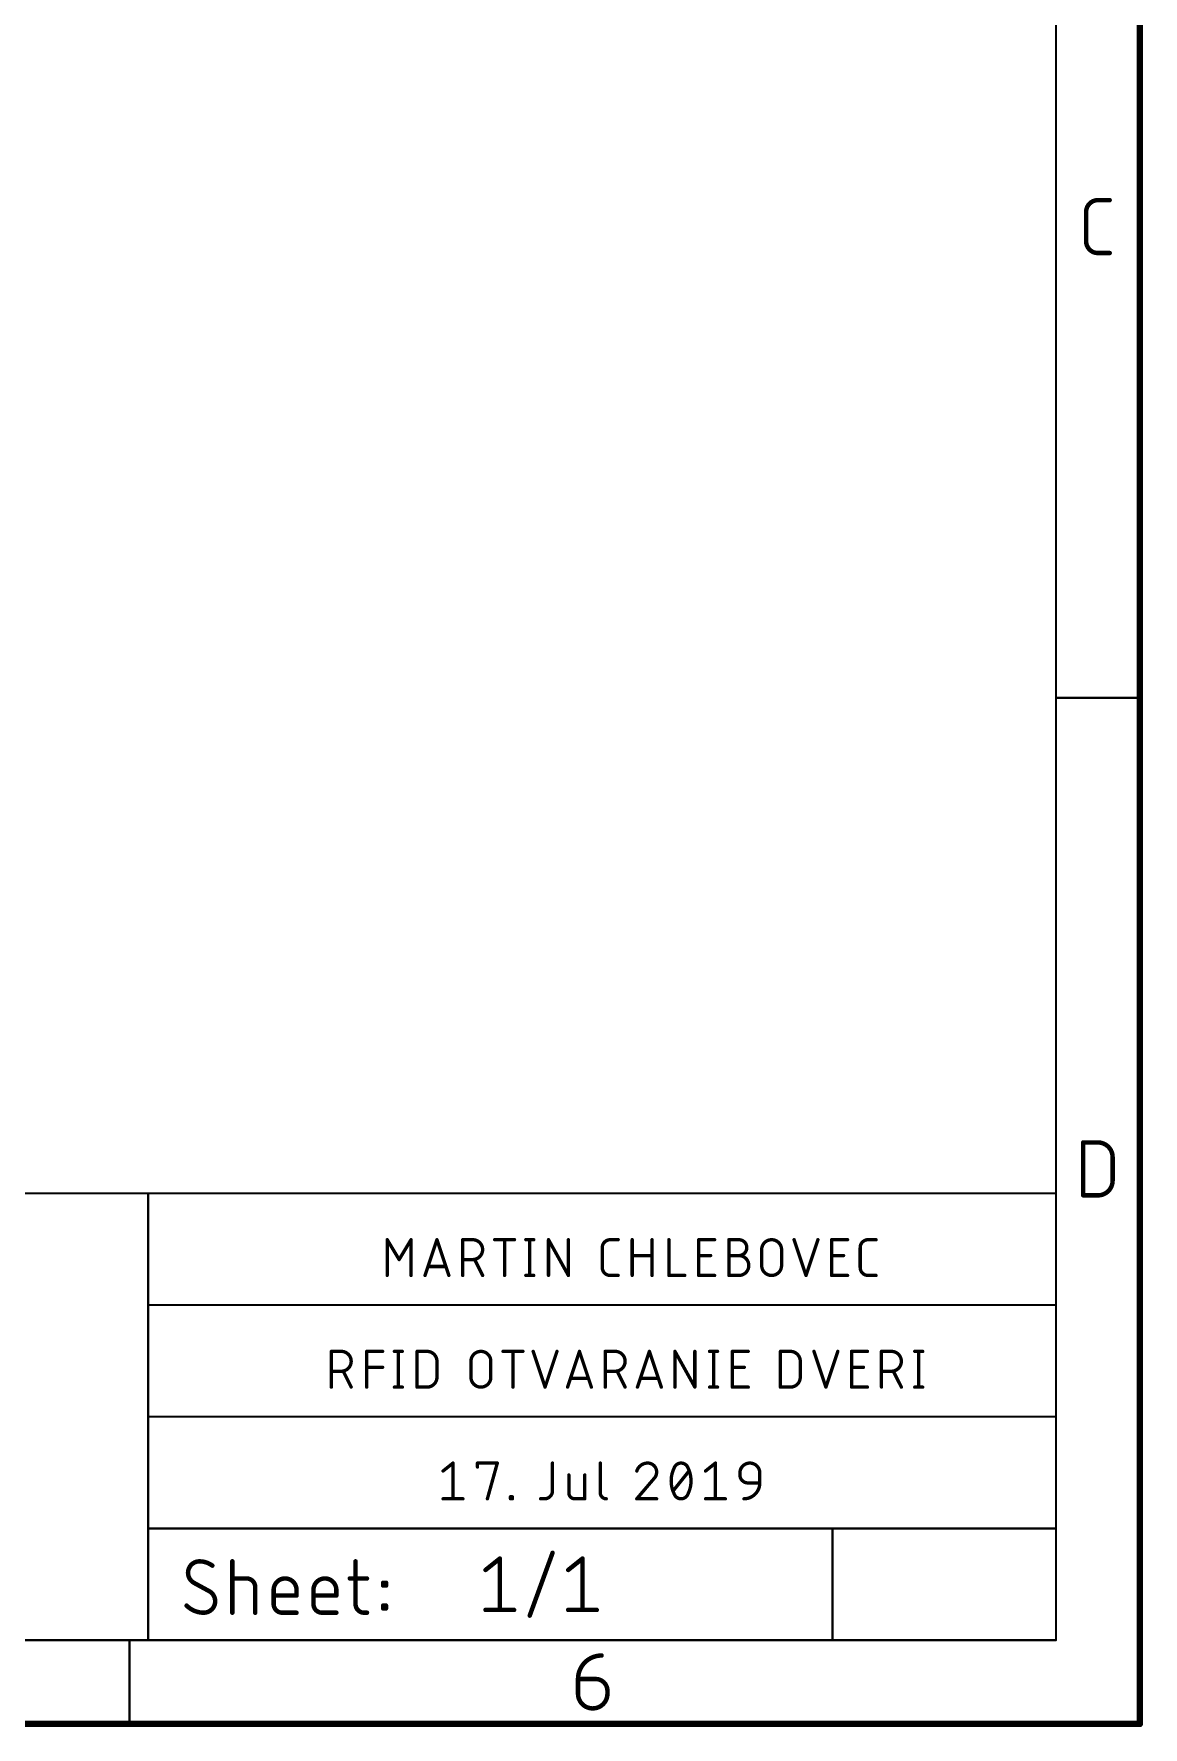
# Model space of a CAD drawing. Extents: x -10 to 250, y 0 to 179.
# Drawn here: x 199.9 to 250.3, y -0.1 to 76.9 of the extents above; entities that cross this region are included whole.
import ezdxf

# ---------------------------------------------------------------- set-up
doc = ezdxf.new("R2010")
doc.units = 0
doc.layers.add('94', color=14, linetype='CONTINUOUS')

msp = doc.modelspace()

# ---------------------------------------------------------------- linework, layer by layer
at = {"layer": '94'}
for points, const_width in [([(250.19, 0), (250.19, 179.07)], 0.3), ([(246.38, 3.81), (246.38, 175.26)], 0.1), ([(248.285, 69.3072), (248.8198, 69.3072)], 0.2032), ([(247.7502, 67.4352), (247.7502, 68.7723)], 0.2032), ([(248.8198, 66.9004), (248.285, 66.9004)], 0.2032), ([(250.19, 46.6725), (246.38, 46.6725)], 0.1), ([(247.6164, 24.0379), (247.6164, 26.4447)], 0.2032), ([(247.6164, 26.4447), (248.285, 26.4447)], 0.2032), ([(248.9536, 25.7761), (248.9536, 24.7064)], 0.2032), ([(151.13, 24.13), (205.105, 24.13)], 0.1016), ([(205.105, 24.13), (246.38, 24.13)], 0.1016), ([(205.105, 19.05), (205.105, 24.13)], 0.1016), ([(246.38, 19.05), (246.38, 24.13)], 0.1016), ([(248.285, 24.0379), (247.6164, 24.0379)], 0.2032), ([(215.9762, 20.3962), (215.9762, 22.0218)], 0.1524), ([(215.9762, 22.0218), (216.5181, 21.1187)], 0.1524), ([(216.5181, 21.1187), (217.0599, 22.0218)], 0.1524), ([(217.0599, 22.0218), (217.0599, 20.3962)], 0.1524), ([(217.6956, 20.3962), (218.2375, 22.0218)], 0.1524), ([(218.2375, 22.0218), (218.7794, 20.3962)], 0.1524), ([(219.4103, 20.3962), (219.4103, 22.0218)], 0.1524), ([(219.4103, 22.0218), (219.8619, 22.0218)], 0.1524), ([(220.8601, 22.0218), (221.7632, 22.0218)], 0.1524), ([(221.3116, 20.3962), (221.3116, 22.0218)], 0.1524), ([(222.2773, 22.0218), (222.6386, 22.0218)], 0.1524), ([(222.4579, 22.0218), (222.4579, 20.3962)], 0.1524), ([(223.309, 20.3962), (223.309, 22.0218)], 0.1524), ([(223.309, 22.0218), (224.2121, 20.3962)], 0.1524), ([(224.2121, 20.3962), (224.2121, 22.0218)], 0.1524), ([(225.7539, 20.7574), (225.7539, 21.6606)], 0.1524), ([(226.1152, 22.0218), (226.4764, 22.0218)], 0.1524), ([(227.1126, 20.3962), (227.1126, 22.0218)], 0.1524), ([(228.0157, 22.0218), (228.0157, 20.3962)], 0.1524), ([(228.7829, 22.0218), (228.7829, 20.3962)], 0.1524), ([(230.1376, 20.3962), (230.1376, 22.0218)], 0.1524), ([(230.1376, 22.0218), (230.8601, 22.0218)], 0.1524), ([(231.5104, 20.3962), (231.5104, 22.0218)], 0.1524), ([(231.5104, 22.0218), (231.962, 22.0218)], 0.1524), ([(233.0003, 20.8478), (233.0003, 21.5702)], 0.1524), ([(233.9035, 21.5702), (233.9035, 20.8478)], 0.1524), ([(234.4732, 22.0218), (235.015, 20.3962)], 0.1524), ([(235.015, 20.3962), (235.5569, 22.0218)], 0.1524), ([(236.1817, 20.3962), (236.1817, 22.0218)], 0.1524), ([(236.1817, 22.0218), (236.9042, 22.0218)], 0.1524), ([(237.4774, 20.7574), (237.4774, 21.6606)], 0.1524), ([(237.8386, 22.0218), (238.1998, 22.0218)], 0.1524), ([(218.6439, 20.8026), (217.8311, 20.8026)], 0.1524), ([(219.8619, 21.1187), (219.4103, 21.1187)], 0.1524), ([(220.3134, 20.3962), (219.9522, 21.1187)], 0.1524), ([(227.1126, 21.2993), (228.0157, 21.2993)], 0.1524), ([(230.1376, 21.2993), (230.6795, 21.2993)], 0.1524), ([(231.5104, 21.2993), (231.962, 21.2993)], 0.1524), ([(236.1817, 21.2993), (236.7235, 21.2993)], 0.1524), ([(222.2773, 20.3962), (222.6386, 20.3962)], 0.1524), ([(226.4764, 20.3962), (226.1152, 20.3962)], 0.1524), ([(228.7829, 20.3962), (229.5054, 20.3962)], 0.1524), ([(230.8601, 20.3962), (230.1376, 20.3962)], 0.1524), ([(231.962, 20.3962), (231.5104, 20.3962)], 0.1524), ([(236.9042, 20.3962), (236.1817, 20.3962)], 0.1524), ([(238.1998, 20.3962), (237.8386, 20.3962)], 0.1524), ([(205.105, 13.97), (205.105, 19.05)], 0.1016), ([(205.105, 19.05), (246.38, 19.05)], 0.1016), ([(246.38, 13.97), (246.38, 19.05)], 0.1016), ([(213.4362, 15.3162), (213.4362, 16.9418)], 0.1524), ([(213.4362, 16.9418), (213.8878, 16.9418)], 0.1524), ([(215.0453, 15.3162), (215.0453, 16.9418)], 0.1524), ([(215.0453, 16.9418), (215.7677, 16.9418)], 0.1524), ([(216.3032, 16.9418), (216.6644, 16.9418)], 0.1524), ([(216.4838, 16.9418), (216.4838, 15.3162)], 0.1524), ([(217.3348, 15.3162), (217.3348, 16.9418)], 0.1524), ([(217.3348, 16.9418), (217.7864, 16.9418)], 0.1524), ([(221.2427, 16.9418), (222.1458, 16.9418)], 0.1524), ([(221.6942, 15.3162), (221.6942, 16.9418)], 0.1524), ([(222.6113, 16.9418), (223.1531, 15.3162)], 0.1524), ([(223.1531, 15.3162), (223.695, 16.9418)], 0.1524), ([(224.1744, 15.3162), (224.7163, 16.9418)], 0.1524), ([(224.7163, 16.9418), (225.2581, 15.3162)], 0.1524), ([(225.8891, 15.3162), (225.8891, 16.9418)], 0.1524), ([(225.8891, 16.9418), (226.3406, 16.9418)], 0.1524), ([(227.3527, 15.3162), (227.8946, 16.9418)], 0.1524), ([(227.8946, 16.9418), (228.4365, 15.3162)], 0.1524), ([(229.0583, 15.3162), (229.0583, 16.9418)], 0.1524), ([(229.0583, 16.9418), (229.9614, 15.3162)], 0.1524), ([(229.9614, 15.3162), (229.9614, 16.9418)], 0.1524), ([(230.6318, 16.9418), (230.9931, 16.9418)], 0.1524), ([(230.8124, 16.9418), (230.8124, 15.3162)], 0.1524), ([(231.6665, 15.3162), (231.6665, 16.9418)], 0.1524), ([(231.6665, 16.9418), (232.3889, 16.9418)], 0.1524), ([(233.8519, 15.3162), (233.8519, 16.9418)], 0.1524), ([(233.8519, 16.9418), (234.3034, 16.9418)], 0.1524), ([(235.3768, 16.9418), (235.9186, 15.3162)], 0.1524), ([(235.9186, 15.3162), (236.4605, 16.9418)], 0.1524), ([(237.0853, 15.3162), (237.0853, 16.9418)], 0.1524), ([(237.0853, 16.9418), (237.8078, 16.9418)], 0.1524), ([(238.4462, 15.3162), (238.4462, 16.9418)], 0.1524), ([(238.4462, 16.9418), (238.8977, 16.9418)], 0.1524), ([(239.9584, 16.9418), (240.3197, 16.9418)], 0.1524), ([(240.1391, 16.9418), (240.1391, 15.3162)], 0.1524), ([(215.0453, 16.2193), (215.7677, 16.2193)], 0.1524), ([(218.238, 16.4902), (218.238, 15.7678)], 0.1524), ([(219.7837, 15.7678), (219.7837, 16.4902)], 0.1524), ([(220.6868, 16.4902), (220.6868, 15.7678)], 0.1524), ([(231.6665, 16.2193), (232.2083, 16.2193)], 0.1524), ([(234.755, 16.4902), (234.755, 15.7678)], 0.1524), ([(237.0853, 16.2193), (237.6272, 16.2193)], 0.1524), ([(213.8878, 16.0387), (213.4362, 16.0387)], 0.1524), ([(214.3393, 15.3162), (213.9781, 16.0387)], 0.1524), ([(225.1227, 15.7226), (224.3099, 15.7226)], 0.1524), ([(226.3406, 16.0387), (225.8891, 16.0387)], 0.1524), ([(226.7922, 15.3162), (226.4309, 16.0387)], 0.1524), ([(228.301, 15.7226), (227.4882, 15.7226)], 0.1524), ([(238.8977, 16.0387), (238.4462, 16.0387)], 0.1524), ([(239.3493, 15.3162), (238.988, 16.0387)], 0.1524), ([(216.3032, 15.3162), (216.6644, 15.3162)], 0.1524), ([(217.7864, 15.3162), (217.3348, 15.3162)], 0.1524), ([(230.6318, 15.3162), (230.9931, 15.3162)], 0.1524), ([(232.3889, 15.3162), (231.6665, 15.3162)], 0.1524), ([(234.3034, 15.3162), (233.8519, 15.3162)], 0.1524), ([(237.8078, 15.3162), (237.0853, 15.3162)], 0.1524), ([(239.9584, 15.3162), (240.3197, 15.3162)], 0.1524), ([(205.105, 8.89), (205.105, 13.97)], 0.1016), ([(205.105, 13.97), (246.38, 13.97)], 0.1016), ([(246.38, 8.89), (246.38, 13.97)], 0.1016), ([(218.5162, 11.5006), (218.9678, 11.8618)], 0.1524), ([(218.9678, 11.8618), (218.9678, 10.2362)], 0.1524), ([(220.0793, 11.6812), (220.0793, 11.8618)], 0.1524), ([(220.0793, 11.8618), (220.9824, 11.8618)], 0.1524), ([(220.9824, 11.8618), (220.5309, 10.2362)], 0.1524), ([(223.4888, 11.8618), (223.4888, 10.5974)], 0.1524), ([(225.6642, 11.8618), (225.6642, 10.5071)], 0.1524), ([(228.9752, 10.5974), (229.6977, 11.5006)], 0.1524), ([(230.448, 11.5006), (230.8996, 11.8618)], 0.1524), ([(230.8996, 11.8618), (230.8996, 10.2362)], 0.1524), ([(224.2337, 11.3199), (224.2337, 10.5071)], 0.1524), ([(224.9562, 10.2362), (224.9562, 11.3199)], 0.1524), ([(228.0894, 11.1393), (227.3218, 10.2362)], 0.1524), ([(232.0111, 11.3199), (232.0111, 11.4102)], 0.1524), ([(232.9143, 10.9587), (232.3724, 10.9587)], 0.1524), ([(232.9143, 11.4102), (232.9143, 10.9587)], 0.1524), ([(218.5162, 10.2362), (219.4193, 10.2362)], 0.1524), ([(221.5799, 10.2362), (221.5799, 10.3265)], 0.1524), ([(221.5799, 10.3265), (221.6702, 10.3265)], 0.1524), ([(221.6702, 10.2362), (221.5799, 10.2362)], 0.1524), ([(221.6702, 10.3265), (221.6702, 10.2362)], 0.1524), ([(223.1276, 10.2362), (222.947, 10.2362)], 0.1524), ([(224.5047, 10.2362), (224.9562, 10.2362)], 0.1524), ([(227.3218, 10.2362), (228.2249, 10.2362)], 0.1524), ([(230.448, 10.2362), (231.3511, 10.2362)], 0.1524), ([(236.22, 8.89), (205.105, 8.89)], 0.1016), ([(205.105, 8.89), (205.105, 3.81)], 0.1016), ([(236.22, 3.81), (236.22, 8.89)], 0.1016), ([(236.22, 8.89), (246.38, 8.89)], 0.1016), ([(246.38, 3.81), (246.38, 8.89)], 0.1016), ([(222.4555, 4.922), (223.4941, 7.778)], 0.2032), ([(208.9361, 5.0546), (208.9361, 7.3914)], 0.2032), ([(214.5369, 7.3914), (214.5369, 5.4441)], 0.2032), ([(220.4466, 6.9991), (221.0957, 7.5184)], 0.2032), ([(221.0957, 7.5184), (221.0957, 5.1816)], 0.2032), ([(224.2048, 6.9991), (224.8539, 7.5184)], 0.2032), ([(224.8539, 7.5184), (224.8539, 5.1816)], 0.2032), ([(207.8962, 6.0283), (207.1822, 6.4177)], 0.2032), ([(208.9361, 6.6125), (209.5852, 6.6125)], 0.2032), ([(209.9747, 6.223), (209.9747, 5.0546)], 0.2032), ([(210.8152, 5.4441), (210.8152, 6.0932)], 0.2032), ([(211.8538, 6.0932), (211.8538, 5.8335)], 0.2032), ([(212.6247, 5.4441), (212.6247, 6.0932)], 0.2032), ([(213.6633, 6.0932), (213.6633, 5.8335)], 0.2032), ([(214.2772, 6.6125), (215.0562, 6.6125)], 0.2032), ([(215.7933, 6.2879), (215.7933, 6.4177)], 0.2032), ([(215.7933, 6.4177), (215.9231, 6.4177)], 0.2032), ([(215.9231, 6.2879), (215.7933, 6.2879)], 0.2032), ([(215.9231, 6.4177), (215.9231, 6.2879)], 0.2032), ([(211.8538, 5.8335), (210.8152, 5.8335)], 0.2032), ([(213.6633, 5.8335), (212.6247, 5.8335)], 0.2032), ([(215.7933, 5.2493), (215.7933, 5.3792)], 0.2032), ([(215.7933, 5.3792), (215.9231, 5.3792)], 0.2032), ([(215.9231, 5.3792), (215.9231, 5.2493)], 0.2032), ([(211.8538, 5.0546), (211.2047, 5.0546)], 0.2032), ([(213.6633, 5.0546), (213.0142, 5.0546)], 0.2032), ([(214.9263, 5.0546), (215.0562, 5.0546)], 0.2032), ([(215.9231, 5.2493), (215.7933, 5.2493)], 0.2032), ([(220.4466, 5.1816), (221.7448, 5.1816)], 0.2032), ([(224.2048, 5.1816), (225.503, 5.1816)], 0.2032), ([(-6.35, 3.81), (246.38, 3.81)], 0.1), ([(204.2583, 0), (204.2583, 3.81)], 0.1), ([(224.6506, 2.0387), (225.4529, 2.0387)], 0.2032), ([(224.6506, 1.3702), (224.6506, 2.0387)], 0.2032), ([(225.9877, 1.5039), (225.9877, 1.3702)], 0.2032), ([(-10.16, 0), (250.19, 0)], 0.3)]:
    msp.add_lwpolyline(points, dxfattribs=dict(at, const_width=const_width))
for points, const_width in [([(248.285, 69.3072, 0.4142), (247.7502, 68.7723)], 0.2032), ([(248.285, 69.358, 1), (248.285, 69.2564)], 0.1016), ([(248.285, 69.2564, 1), (248.285, 69.3579)], 0.1016), ([(248.8198, 69.2564, 1), (248.8198, 69.358)], 0.1016), ([(247.801, 68.7723, 1), (247.6994, 68.7723)], 0.1016), ([(247.6994, 68.7723, 1), (247.801, 68.7723)], 0.1016), ([(247.7502, 67.4352, 0.4142), (248.285, 66.9004)], 0.2032), ([(247.801, 67.4352, 1), (247.6994, 67.4352)], 0.1016), ([(247.6994, 67.4352, 1), (247.801, 67.4352)], 0.1016), ([(248.285, 66.9511, 1), (248.285, 66.8496)], 0.1016), ([(248.285, 66.8496, 1), (248.285, 66.9511)], 0.1016), ([(248.8198, 66.8496, 1), (248.8198, 66.9511)], 0.1016), ([(246.38, 46.6975, 1), (246.38, 46.6475)], 0.05), ([(250.19, 46.6475, 1), (250.19, 46.6975)], 0.05), ([(247.6672, 26.4447, 1), (247.5656, 26.4447)], 0.1016), ([(247.6164, 26.4955, 1), (247.6164, 26.3939)], 0.1016), ([(248.9536, 25.7761, 0.4142), (248.285, 26.4447)], 0.2032), ([(248.285, 26.4955, 1), (248.285, 26.3939)], 0.1016), ([(248.285, 26.3939, 1), (248.285, 26.4955)], 0.1016), ([(249.0044, 25.7761, 1), (248.9028, 25.7761)], 0.1016), ([(248.9028, 25.7761, 1), (249.0044, 25.7761)], 0.1016), ([(248.285, 24.0379, 0.4142), (248.9536, 24.7064)], 0.2032), ([(249.0044, 24.7064, 1), (248.9028, 24.7064)], 0.1016), ([(248.9028, 24.7064, 1), (249.0044, 24.7064)], 0.1016), ([(205.105, 24.1554, 1), (205.105, 24.1046)], 0.0508), ([(205.1304, 24.13, 1), (205.0796, 24.13)], 0.0508), ([(205.105, 24.1046, 1), (205.105, 24.1554)], 0.0508), ([(246.4054, 24.13, 1), (246.3546, 24.13)], 0.0508), ([(246.38, 24.1046, 1), (246.38, 24.1554)], 0.0508), ([(247.6164, 24.0887, 1), (247.6164, 23.9871)], 0.1016), ([(247.5656, 24.0379, 1), (247.6672, 24.0379)], 0.1016), ([(248.285, 24.0886, 1), (248.285, 23.9871)], 0.1016), ([(248.285, 23.9871, 1), (248.285, 24.0887)], 0.1016), ([(216.0143, 22.0218, 1), (215.9381, 22.0218)], 0.0762), ([(216.0089, 22.0414, 1), (215.9435, 22.0022)], 0.0762), ([(217.098, 22.0218, 1), (217.0218, 22.0218)], 0.0762), ([(217.0926, 22.0022, 1), (217.0273, 22.0414)], 0.0762), ([(218.2736, 22.0338, 1), (218.2014, 22.0098)], 0.0762), ([(218.2736, 22.0098, 1), (218.2014, 22.0338)], 0.0762), ([(219.4484, 22.0218, 1), (219.3722, 22.0218)], 0.0762), ([(219.4103, 22.0599, 1), (219.4103, 21.9837)], 0.0762), ([(219.8619, 21.1187, 1), (219.8619, 22.0218)], 0.1524), ([(219.8619, 22.0599, 1), (219.8619, 21.9837)], 0.0762), ([(219.8619, 21.9837, 1), (219.8619, 22.0599)], 0.0762), ([(220.8601, 22.0599, 1), (220.8601, 21.9837)], 0.0762), ([(221.3497, 22.0218, 1), (221.2735, 22.0218)], 0.0762), ([(221.7632, 21.9837, 1), (221.7632, 22.0599)], 0.0762), ([(222.2773, 22.0599, 1), (222.2773, 21.9837)], 0.0762), ([(222.496, 22.0218, 1), (222.4198, 22.0218)], 0.0762), ([(222.6386, 21.9837, 1), (222.6386, 22.0599)], 0.0762), ([(223.3471, 22.0218, 1), (223.2709, 22.0218)], 0.0762), ([(223.3423, 22.0403, 1), (223.2757, 22.0033)], 0.0762), ([(224.2502, 22.0218, 1), (224.174, 22.0218)], 0.0762), ([(226.1152, 22.0218, 0.4142), (225.7539, 21.6606)], 0.1524), ([(225.792, 21.6606, 1), (225.7158, 21.6606)], 0.0762), ([(225.7158, 21.6606, 1), (225.792, 21.6606)], 0.0762), ([(226.1152, 22.0599, 1), (226.1152, 21.9837)], 0.0762), ([(226.1152, 21.9837, 1), (226.1152, 22.0599)], 0.0762), ([(226.4764, 21.9837, 1), (226.4764, 22.0599)], 0.0762), ([(227.1507, 22.0218, 1), (227.0745, 22.0218)], 0.0762), ([(228.0538, 22.0218, 1), (227.9776, 22.0218)], 0.0762), ([(228.821, 22.0218, 1), (228.7448, 22.0218)], 0.0762), ([(230.1757, 22.0218, 1), (230.0995, 22.0218)], 0.0762), ([(230.1376, 22.0599, 1), (230.1376, 21.9837)], 0.0762), ([(230.8601, 21.9837, 1), (230.8601, 22.0599)], 0.0762), ([(231.5485, 22.0218, 1), (231.4723, 22.0218)], 0.0762), ([(231.5104, 22.0599, 1), (231.5104, 21.9837)], 0.0762), ([(231.962, 21.2993, 1), (231.962, 22.0218)], 0.1524), ([(231.962, 22.0599, 1), (231.962, 21.9837)], 0.0762), ([(231.962, 21.9837, 1), (231.962, 22.0599)], 0.0762), ([(233.9035, 21.5702, 1), (233.0003, 21.5702)], 0.1524), ([(233.0384, 21.5702, 1), (232.9622, 21.5702)], 0.0762), ([(232.9622, 21.5702, 1), (233.0384, 21.5702)], 0.0762), ([(233.9416, 21.5702, 1), (233.8654, 21.5702)], 0.0762), ([(233.8654, 21.5702, 1), (233.9416, 21.5702)], 0.0762), ([(234.5093, 22.0338, 1), (234.437, 22.0098)], 0.0762), ([(235.593, 22.0098, 1), (235.5207, 22.0338)], 0.0762), ([(236.2198, 22.0218, 1), (236.1436, 22.0218)], 0.0762), ([(236.1817, 22.0599, 1), (236.1817, 21.9837)], 0.0762), ([(236.9042, 21.9837, 1), (236.9042, 22.0599)], 0.0762), ([(237.8386, 22.0218, 0.4142), (237.4774, 21.6606)], 0.1524), ([(237.5154, 21.6606, 1), (237.4393, 21.6606)], 0.0762), ([(237.4393, 21.6606, 1), (237.5154, 21.6606)], 0.0762), ([(237.8386, 22.0599, 1), (237.8386, 21.9837)], 0.0762), ([(237.8386, 21.9837, 1), (237.8386, 22.0599)], 0.0762), ([(238.1998, 21.9837, 1), (238.1998, 22.0599)], 0.0762), ([(216.4854, 21.1383, 1), (216.5507, 21.0991)], 0.0762), ([(216.4854, 21.0991, 1), (216.5507, 21.1383)], 0.0762), ([(217.8311, 20.8407, 1), (217.8311, 20.7645)], 0.0762), ([(218.6439, 20.7645, 1), (218.6439, 20.8407)], 0.0762), ([(219.4103, 21.1568, 1), (219.4103, 21.0806)], 0.0762), ([(219.8619, 21.1568, 1), (219.8619, 21.0806)], 0.0762), ([(219.8619, 21.0806, 1), (219.8619, 21.1568)], 0.0762), ([(219.9863, 21.1357, 1), (219.9181, 21.1016)], 0.0762), ([(225.7539, 20.7574, 0.4142), (226.1152, 20.3962)], 0.1524), ([(225.792, 20.7574, 1), (225.7158, 20.7574)], 0.0762), ([(225.7158, 20.7574, 1), (225.792, 20.7574)], 0.0762), ([(227.1126, 21.3374, 1), (227.1126, 21.2612)], 0.0762), ([(228.0157, 21.2612, 1), (228.0157, 21.3374)], 0.0762), ([(230.1376, 21.3374, 1), (230.1376, 21.2612)], 0.0762), ([(230.6795, 21.2612, 1), (230.6795, 21.3374)], 0.0762), ([(231.5104, 21.3374, 1), (231.5104, 21.2612)], 0.0762), ([(231.962, 20.3962, 1), (231.962, 21.2993)], 0.1524), ([(231.962, 21.3374, 1), (231.962, 21.2612)], 0.0762), ([(231.962, 21.3374, 1), (231.962, 21.2612)], 0.0762), ([(231.962, 21.2612, 1), (231.962, 21.3374)], 0.0762), ([(233.0003, 20.8478, 1), (233.9035, 20.8478)], 0.1524), ([(233.0384, 20.8478, 1), (232.9622, 20.8478)], 0.0762), ([(232.9622, 20.8478, 1), (233.0384, 20.8478)], 0.0762), ([(233.9416, 20.8478, 1), (233.8654, 20.8478)], 0.0762), ([(233.8654, 20.8478, 1), (233.9416, 20.8478)], 0.0762), ([(236.1817, 21.3374, 1), (236.1817, 21.2612)], 0.0762), ([(236.7235, 21.2612, 1), (236.7235, 21.3374)], 0.0762), ([(237.4774, 20.7574, 0.4142), (237.8386, 20.3962)], 0.1524), ([(237.5154, 20.7574, 1), (237.4393, 20.7574)], 0.0762), ([(237.4393, 20.7574, 1), (237.5154, 20.7574)], 0.0762), ([(215.9381, 20.3962, 1), (216.0143, 20.3962)], 0.0762), ([(217.0218, 20.3962, 1), (217.098, 20.3962)], 0.0762), ([(217.6595, 20.4082, 1), (217.7318, 20.3842)], 0.0762), ([(218.7432, 20.3842, 1), (218.8155, 20.4082)], 0.0762), ([(219.3722, 20.3962, 1), (219.4484, 20.3962)], 0.0762), ([(220.2794, 20.3792, 1), (220.3475, 20.4132)], 0.0762), ([(221.2735, 20.3962, 1), (221.3497, 20.3962)], 0.0762), ([(222.2773, 20.4343, 1), (222.2773, 20.3581)], 0.0762), ([(222.4198, 20.3962, 1), (222.496, 20.3962)], 0.0762), ([(222.6386, 20.3581, 1), (222.6386, 20.4343)], 0.0762), ([(223.2709, 20.3962, 1), (223.3471, 20.3962)], 0.0762), ([(224.174, 20.3962, 1), (224.2502, 20.3962)], 0.0762), ([(224.1788, 20.3777, 1), (224.2454, 20.4147)], 0.0762), ([(226.1152, 20.4343, 1), (226.1152, 20.3581)], 0.0762), ([(226.1152, 20.3581, 1), (226.1152, 20.4343)], 0.0762), ([(226.4764, 20.3581, 1), (226.4764, 20.4343)], 0.0762), ([(227.0745, 20.3962, 1), (227.1507, 20.3962)], 0.0762), ([(227.9776, 20.3962, 1), (228.0538, 20.3962)], 0.0762), ([(228.7829, 20.4343, 1), (228.7829, 20.3581)], 0.0762), ([(228.7448, 20.3962, 1), (228.821, 20.3962)], 0.0762), ([(229.5054, 20.3581, 1), (229.5054, 20.4343)], 0.0762), ([(230.1376, 20.4343, 1), (230.1376, 20.3581)], 0.0762), ([(230.0995, 20.3962, 1), (230.1757, 20.3962)], 0.0762), ([(230.8601, 20.3581, 1), (230.8601, 20.4343)], 0.0762), ([(231.5104, 20.4343, 1), (231.5104, 20.3581)], 0.0762), ([(231.4723, 20.3962, 1), (231.5485, 20.3962)], 0.0762), ([(231.962, 20.4343, 1), (231.962, 20.3581)], 0.0762), ([(231.962, 20.3581, 1), (231.962, 20.4343)], 0.0762), ([(234.9789, 20.4082, 1), (235.0512, 20.3842)], 0.0762), ([(234.9789, 20.3842, 1), (235.0512, 20.4082)], 0.0762), ([(236.1817, 20.4343, 1), (236.1817, 20.3581)], 0.0762), ([(236.1436, 20.3962, 1), (236.2198, 20.3962)], 0.0762), ([(236.9042, 20.3581, 1), (236.9042, 20.4343)], 0.0762), ([(237.8386, 20.4343, 1), (237.8386, 20.3581)], 0.0762), ([(237.8386, 20.3581, 1), (237.8386, 20.4343)], 0.0762), ([(238.1998, 20.3581, 1), (238.1998, 20.4343)], 0.0762), ([(205.1304, 19.05, 1), (205.0796, 19.05)], 0.0508), ([(205.105, 19.0754, 1), (205.105, 19.0246)], 0.0508), ([(205.0796, 19.05, 1), (205.1304, 19.05)], 0.0508), ([(246.4054, 19.05, 1), (246.3546, 19.05)], 0.0508), ([(246.3546, 19.05, 1), (246.4054, 19.05)], 0.0508), ([(246.38, 19.0246, 1), (246.38, 19.0754)], 0.0508), ([(213.4743, 16.9418, 1), (213.3981, 16.9418)], 0.0762), ([(213.4362, 16.9799, 1), (213.4362, 16.9037)], 0.0762), ([(213.8878, 16.0387, 1), (213.8878, 16.9418)], 0.1524), ([(213.8878, 16.9799, 1), (213.8878, 16.9037)], 0.0762), ([(213.8878, 16.9037, 1), (213.8878, 16.9799)], 0.0762), ([(215.0453, 16.9799, 1), (215.0453, 16.9037)], 0.0762), ([(215.0833, 16.9418, 1), (215.0072, 16.9418)], 0.0762), ([(215.7677, 16.9037, 1), (215.7677, 16.9799)], 0.0762), ([(216.3032, 16.9799, 1), (216.3032, 16.9037)], 0.0762), ([(216.5219, 16.9418, 1), (216.4457, 16.9418)], 0.0762), ([(216.6644, 16.9037, 1), (216.6644, 16.9799)], 0.0762), ([(217.3729, 16.9418, 1), (217.2967, 16.9418)], 0.0762), ([(217.3348, 16.9799, 1), (217.3348, 16.9037)], 0.0762), ([(218.238, 16.4902, 0.4142), (217.7864, 16.9418)], 0.1524), ([(217.7864, 16.9799, 1), (217.7864, 16.9037)], 0.0762), ([(217.7864, 16.9037, 1), (217.7864, 16.9799)], 0.0762), ([(220.6868, 16.4902, 1), (219.7837, 16.4902)], 0.1524), ([(221.2427, 16.9799, 1), (221.2427, 16.9037)], 0.0762), ([(221.7323, 16.9418, 1), (221.6561, 16.9418)], 0.0762), ([(222.1458, 16.9037, 1), (222.1458, 16.9799)], 0.0762), ([(222.6474, 16.9538, 1), (222.5751, 16.9298)], 0.0762), ([(223.7311, 16.9298, 1), (223.6588, 16.9538)], 0.0762), ([(224.7524, 16.9538, 1), (224.6801, 16.9298)], 0.0762), ([(224.7524, 16.9298, 1), (224.6801, 16.9538)], 0.0762), ([(225.9272, 16.9418, 1), (225.851, 16.9418)], 0.0762), ([(225.8891, 16.9799, 1), (225.8891, 16.9037)], 0.0762), ([(226.3406, 16.0387, 1), (226.3406, 16.9418)], 0.1524), ([(226.3406, 16.9799, 1), (226.3406, 16.9037)], 0.0762), ([(226.3406, 16.9037, 1), (226.3406, 16.9799)], 0.0762), ([(227.9307, 16.9538, 1), (227.8585, 16.9298)], 0.0762), ([(227.9307, 16.9298, 1), (227.8585, 16.9538)], 0.0762), ([(229.0964, 16.9418, 1), (229.0202, 16.9418)], 0.0762), ([(229.0916, 16.9603, 1), (229.025, 16.9233)], 0.0762), ([(229.9995, 16.9418, 1), (229.9233, 16.9418)], 0.0762), ([(230.6318, 16.9799, 1), (230.6318, 16.9037)], 0.0762), ([(230.8505, 16.9418, 1), (230.7743, 16.9418)], 0.0762), ([(230.9931, 16.9037, 1), (230.9931, 16.9799)], 0.0762), ([(231.7046, 16.9418, 1), (231.6284, 16.9418)], 0.0762), ([(231.6665, 16.9799, 1), (231.6665, 16.9037)], 0.0762), ([(232.3889, 16.9037, 1), (232.3889, 16.9799)], 0.0762), ([(233.8899, 16.9418, 1), (233.8138, 16.9418)], 0.0762), ([(233.8519, 16.9799, 1), (233.8519, 16.9037)], 0.0762), ([(234.755, 16.4902, 0.4142), (234.3034, 16.9418)], 0.1524), ([(234.3034, 16.9799, 1), (234.3034, 16.9037)], 0.0762), ([(234.3034, 16.9037, 1), (234.3034, 16.9799)], 0.0762), ([(235.4129, 16.9538, 1), (235.3406, 16.9298)], 0.0762), ([(236.4966, 16.9298, 1), (236.4244, 16.9538)], 0.0762), ([(237.1234, 16.9418, 1), (237.0472, 16.9418)], 0.0762), ([(237.0853, 16.9799, 1), (237.0853, 16.9037)], 0.0762), ([(237.8078, 16.9037, 1), (237.8078, 16.9799)], 0.0762), ([(238.4843, 16.9418, 1), (238.4081, 16.9418)], 0.0762), ([(238.4462, 16.9799, 1), (238.4462, 16.9037)], 0.0762), ([(238.8977, 16.0387, 1), (238.8977, 16.9418)], 0.1524), ([(238.8977, 16.9799, 1), (238.8977, 16.9037)], 0.0762), ([(238.8977, 16.9037, 1), (238.8977, 16.9799)], 0.0762), ([(239.9584, 16.9799, 1), (239.9584, 16.9037)], 0.0762), ([(240.1772, 16.9418, 1), (240.101, 16.9418)], 0.0762), ([(240.3197, 16.9037, 1), (240.3197, 16.9799)], 0.0762), ([(215.0453, 16.2574, 1), (215.0453, 16.1812)], 0.0762), ([(215.7677, 16.1812, 1), (215.7677, 16.2574)], 0.0762), ([(218.2761, 16.4902, 1), (218.1999, 16.4902)], 0.0762), ([(218.1999, 16.4902, 1), (218.2761, 16.4902)], 0.0762), ([(219.8218, 16.4902, 1), (219.7456, 16.4902)], 0.0762), ([(219.7456, 16.4902, 1), (219.8218, 16.4902)], 0.0762), ([(220.7249, 16.4902, 1), (220.6487, 16.4902)], 0.0762), ([(220.6487, 16.4902, 1), (220.7249, 16.4902)], 0.0762), ([(231.6665, 16.2574, 1), (231.6665, 16.1812)], 0.0762), ([(232.2083, 16.1812, 1), (232.2083, 16.2574)], 0.0762), ([(234.7931, 16.4902, 1), (234.7169, 16.4902)], 0.0762), ([(234.7169, 16.4902, 1), (234.7931, 16.4902)], 0.0762), ([(237.0853, 16.2574, 1), (237.0853, 16.1812)], 0.0762), ([(237.6272, 16.1812, 1), (237.6272, 16.2574)], 0.0762), ([(213.4362, 16.0768, 1), (213.4362, 16.0006)], 0.0762), ([(213.8878, 16.0768, 1), (213.8878, 16.0006)], 0.0762), ([(213.8878, 16.0006, 1), (213.8878, 16.0768)], 0.0762), ([(214.0121, 16.0557, 1), (213.944, 16.0216)], 0.0762), ([(217.7864, 15.3162, 0.4142), (218.238, 15.7678)], 0.1524), ([(218.2761, 15.7678, 1), (218.1999, 15.7678)], 0.0762), ([(218.1999, 15.7678, 1), (218.2761, 15.7678)], 0.0762), ([(219.7837, 15.7678, 1), (220.6868, 15.7678)], 0.1524), ([(219.8218, 15.7678, 1), (219.7456, 15.7678)], 0.0762), ([(219.7456, 15.7678, 1), (219.8218, 15.7678)], 0.0762), ([(220.7249, 15.7678, 1), (220.6487, 15.7678)], 0.0762), ([(220.6487, 15.7678, 1), (220.7249, 15.7678)], 0.0762), ([(224.3099, 15.7607, 1), (224.3099, 15.6845)], 0.0762), ([(225.1227, 15.6845, 1), (225.1227, 15.7607)], 0.0762), ([(225.8891, 16.0768, 1), (225.8891, 16.0006)], 0.0762), ([(226.3406, 16.0768, 1), (226.3406, 16.0006)], 0.0762), ([(226.3406, 16.0006, 1), (226.3406, 16.0768)], 0.0762), ([(226.465, 16.0557, 1), (226.3969, 16.0216)], 0.0762), ([(227.4882, 15.7607, 1), (227.4882, 15.6845)], 0.0762), ([(228.301, 15.6845, 1), (228.301, 15.7607)], 0.0762), ([(234.3034, 15.3162, 0.4142), (234.755, 15.7678)], 0.1524), ([(234.7931, 15.7678, 1), (234.7169, 15.7678)], 0.0762), ([(234.7169, 15.7678, 1), (234.7931, 15.7678)], 0.0762), ([(238.4462, 16.0768, 1), (238.4462, 16.0006)], 0.0762), ([(238.8977, 16.0768, 1), (238.8977, 16.0006)], 0.0762), ([(238.8977, 16.0006, 1), (238.8977, 16.0768)], 0.0762), ([(239.0221, 16.0557, 1), (238.954, 16.0216)], 0.0762), ([(213.3981, 15.3162, 1), (213.4743, 15.3162)], 0.0762), ([(214.3052, 15.2992, 1), (214.3734, 15.3332)], 0.0762), ([(215.0072, 15.3162, 1), (215.0833, 15.3162)], 0.0762), ([(216.3032, 15.3543, 1), (216.3032, 15.2781)], 0.0762), ([(216.4457, 15.3162, 1), (216.5219, 15.3162)], 0.0762), ([(216.6644, 15.2781, 1), (216.6644, 15.3543)], 0.0762), ([(217.3348, 15.3543, 1), (217.3348, 15.2781)], 0.0762), ([(217.2967, 15.3162, 1), (217.3729, 15.3162)], 0.0762), ([(217.7864, 15.3543, 1), (217.7864, 15.2781)], 0.0762), ([(217.7864, 15.2781, 1), (217.7864, 15.3543)], 0.0762), ([(221.6561, 15.3162, 1), (221.7323, 15.3162)], 0.0762), ([(223.117, 15.3282, 1), (223.1893, 15.3042)], 0.0762), ([(223.117, 15.3042, 1), (223.1893, 15.3282)], 0.0762), ([(224.1382, 15.3282, 1), (224.2105, 15.3042)], 0.0762), ([(225.222, 15.3042, 1), (225.2943, 15.3282)], 0.0762), ([(225.851, 15.3162, 1), (225.9272, 15.3162)], 0.0762), ([(226.7581, 15.2992, 1), (226.8263, 15.3332)], 0.0762), ([(227.3166, 15.3282, 1), (227.3889, 15.3042)], 0.0762), ([(228.4003, 15.3042, 1), (228.4726, 15.3282)], 0.0762), ([(229.0202, 15.3162, 1), (229.0964, 15.3162)], 0.0762), ([(229.9233, 15.3162, 1), (229.9995, 15.3162)], 0.0762), ([(229.9281, 15.2977, 1), (229.9947, 15.3347)], 0.0762), ([(230.6318, 15.3543, 1), (230.6318, 15.2781)], 0.0762), ([(230.7743, 15.3162, 1), (230.8505, 15.3162)], 0.0762), ([(230.9931, 15.2781, 1), (230.9931, 15.3543)], 0.0762), ([(231.6665, 15.3543, 1), (231.6665, 15.2781)], 0.0762), ([(231.6284, 15.3162, 1), (231.7046, 15.3162)], 0.0762), ([(232.3889, 15.2781, 1), (232.3889, 15.3543)], 0.0762), ([(233.8519, 15.3543, 1), (233.8519, 15.2781)], 0.0762), ([(233.8138, 15.3162, 1), (233.8899, 15.3162)], 0.0762), ([(234.3034, 15.3543, 1), (234.3034, 15.2781)], 0.0762), ([(234.3034, 15.2781, 1), (234.3034, 15.3543)], 0.0762), ([(235.8825, 15.3282, 1), (235.9548, 15.3042)], 0.0762), ([(235.8825, 15.3042, 1), (235.9548, 15.3282)], 0.0762), ([(237.0853, 15.3543, 1), (237.0853, 15.2781)], 0.0762), ([(237.0472, 15.3162, 1), (237.1234, 15.3162)], 0.0762), ([(237.8078, 15.2781, 1), (237.8078, 15.3543)], 0.0762), ([(238.4081, 15.3162, 1), (238.4843, 15.3162)], 0.0762), ([(239.3152, 15.2992, 1), (239.3834, 15.3332)], 0.0762), ([(239.9584, 15.3543, 1), (239.9584, 15.2781)], 0.0762), ([(240.101, 15.3162, 1), (240.1772, 15.3162)], 0.0762), ([(240.3197, 15.2781, 1), (240.3197, 15.3543)], 0.0762), ([(205.1304, 13.97, 1), (205.0796, 13.97)], 0.0508), ([(205.105, 13.9954, 1), (205.105, 13.9446)], 0.0508), ([(205.0796, 13.97, 1), (205.1304, 13.97)], 0.0508), ([(246.4054, 13.97, 1), (246.3546, 13.97)], 0.0508), ([(246.3546, 13.97, 1), (246.4054, 13.97)], 0.0508), ([(246.38, 13.9446, 1), (246.38, 13.9954)], 0.0508), ([(218.4924, 11.5303, 1), (218.54, 11.4708)], 0.0762), ([(219.0059, 11.8618, 1), (218.9297, 11.8618)], 0.0762), ([(218.9916, 11.832, 1), (218.944, 11.8916)], 0.0762), ([(220.1174, 11.8618, 1), (220.0412, 11.8618)], 0.0762), ([(220.0793, 11.8999, 1), (220.0793, 11.8237)], 0.0762), ([(220.0412, 11.6812, 1), (220.1174, 11.6812)], 0.0762), ([(221.0191, 11.8516, 1), (220.9457, 11.872)], 0.0762), ([(220.9824, 11.8237, 1), (220.9824, 11.8999)], 0.0762), ([(223.5269, 11.8618, 1), (223.4507, 11.8618)], 0.0762), ([(225.7023, 11.8618, 1), (225.6261, 11.8618)], 0.0762), ([(227.8185, 11.8618, 0.3252), (227.3218, 11.5006)], 0.1524), ([(228.2249, 11.4554, 0.4142), (227.8185, 11.8618)], 0.1524), ([(227.8185, 11.8999, 1), (227.8185, 11.8237)], 0.0762), ([(227.8185, 11.8237, 1), (227.8185, 11.8999)], 0.0762), ([(229.0204, 11.636, 0.1139), (228.8849, 11.049)], 0.1524), ([(228.9843, 11.6484, 1), (229.0564, 11.6237)], 0.0762), ([(229.3365, 11.8618, 0.3205), (229.0204, 11.636)], 0.1524), ([(229.0546, 11.6193, 1), (228.9861, 11.6527)], 0.0762), ([(229.6525, 11.636, 0.3205), (229.3365, 11.8618)], 0.1524), ([(229.3365, 11.8999, 1), (229.3365, 11.8237)], 0.0762), ([(229.3365, 11.8237, 1), (229.3365, 11.8999)], 0.0762), ([(229.788, 11.049, 0.1139), (229.6525, 11.636)], 0.1524), ([(229.6868, 11.6527, 1), (229.6183, 11.6193)], 0.0762), ([(229.6165, 11.6237, 1), (229.6886, 11.6484)], 0.0762), ([(229.7275, 11.4768, 1), (229.6679, 11.5244)], 0.0762), ([(230.4242, 11.5303, 1), (230.4718, 11.4708)], 0.0762), ([(230.9377, 11.8618, 1), (230.8615, 11.8618)], 0.0762), ([(230.9234, 11.832, 1), (230.8758, 11.8916)], 0.0762), ([(232.9143, 11.4102, 1), (232.0111, 11.4102)], 0.1524), ([(224.2718, 11.3199, 1), (224.1956, 11.3199)], 0.0762), ([(224.9943, 11.3199, 1), (224.9181, 11.3199)], 0.0762), ([(227.2855, 11.5123, 1), (227.358, 11.4888)], 0.0762), ([(228.0894, 11.1393, 0.2053), (228.2249, 11.4554)], 0.1524), ([(228.0631, 11.1669, 1), (228.1157, 11.1117)], 0.0762), ([(228.1185, 11.1146, 1), (228.0604, 11.164)], 0.0762), ([(228.263, 11.4554, 1), (228.1868, 11.4554)], 0.0762), ([(228.1868, 11.4554, 1), (228.263, 11.4554)], 0.0762), ([(228.8849, 11.049, 0.1139), (229.0204, 10.462)], 0.1524), ([(228.923, 11.049, 1), (228.8468, 11.049)], 0.0762), ([(228.8468, 11.049, 1), (228.923, 11.049)], 0.0762), ([(229.6525, 10.462, 0.1139), (229.788, 11.049)], 0.1524), ([(229.8261, 11.049, 1), (229.7499, 11.049)], 0.0762), ([(229.7499, 11.049, 1), (229.8261, 11.049)], 0.0762), ([(232.0492, 11.4102, 1), (231.973, 11.4102)], 0.0762), ([(231.973, 11.4102, 1), (232.0492, 11.4102)], 0.0762), ([(232.0111, 11.3199, 0.4142), (232.3724, 10.9587)], 0.1524), ([(232.0492, 11.3199, 1), (231.973, 11.3199)], 0.0762), ([(231.973, 11.3199, 1), (232.0492, 11.3199)], 0.0762), ([(232.1918, 10.2362, 0.4142), (232.9143, 10.9587)], 0.1524), ([(232.3724, 10.9968, 1), (232.3724, 10.9206)], 0.0762), ([(232.3724, 10.9206, 1), (232.3724, 10.9968)], 0.0762), ([(232.9524, 11.4102, 1), (232.8762, 11.4102)], 0.0762), ([(232.8762, 11.4102, 1), (232.9523, 11.4102)], 0.0762), ([(232.9524, 10.9587, 1), (232.8762, 10.9587)], 0.0762), ([(232.8762, 10.9587, 1), (232.9524, 10.9587)], 0.0762), ([(232.9143, 10.9206, 1), (232.9143, 10.9968)], 0.0762), ([(218.5162, 10.2743, 1), (218.5162, 10.1981)], 0.0762), ([(218.9297, 10.2362, 1), (219.0059, 10.2362)], 0.0762), ([(219.4193, 10.1981, 1), (219.4193, 10.2743)], 0.0762), ([(220.4942, 10.2464, 1), (220.5676, 10.226)], 0.0762), ([(221.618, 10.3265, 1), (221.5418, 10.3265)], 0.0762), ([(221.5799, 10.3646, 1), (221.5799, 10.2884)], 0.0762), ([(221.5799, 10.2743, 1), (221.5799, 10.1981)], 0.0762), ([(221.5418, 10.2362, 1), (221.618, 10.2362)], 0.0762), ([(221.7083, 10.3265, 1), (221.6321, 10.3265)], 0.0762), ([(221.6321, 10.2362, 1), (221.7083, 10.2362)], 0.0762), ([(221.6702, 10.2884, 1), (221.6702, 10.3646)], 0.0762), ([(221.6702, 10.1981, 1), (221.6702, 10.2743)], 0.0762), ([(222.947, 10.2743, 1), (222.947, 10.1981)], 0.0762), ([(223.1276, 10.2362, 0.4142), (223.4888, 10.5974)], 0.1524), ([(223.1276, 10.2743, 1), (223.1276, 10.1981)], 0.0762), ([(223.1276, 10.1981, 1), (223.1276, 10.2743)], 0.0762), ([(223.5269, 10.5974, 1), (223.4507, 10.5974)], 0.0762), ([(223.4507, 10.5974, 1), (223.5269, 10.5974)], 0.0762), ([(224.2337, 10.5071, 0.4142), (224.5047, 10.2362)], 0.1524), ([(224.2718, 10.5071, 1), (224.1956, 10.5071)], 0.0762), ([(224.1956, 10.5071, 1), (224.2718, 10.5071)], 0.0762), ([(224.5047, 10.2743, 1), (224.5047, 10.1981)], 0.0762), ([(224.5047, 10.1981, 1), (224.5047, 10.2743)], 0.0762), ([(224.9181, 10.2362, 1), (224.9943, 10.2362)], 0.0762), ([(224.9562, 10.1981, 1), (224.9562, 10.2743)], 0.0762), ([(225.6642, 10.5071, 0.4142), (225.9352, 10.2362)], 0.1524), ([(225.7023, 10.5071, 1), (225.6261, 10.5071)], 0.0762), ([(225.6261, 10.5071, 1), (225.7023, 10.5071)], 0.0762), ([(225.9352, 10.1981, 1), (225.9352, 10.2743)], 0.0762), ([(227.2927, 10.2609, 1), (227.3508, 10.2115)], 0.0762), ([(227.3218, 10.2743, 1), (227.3218, 10.1981)], 0.0762), ([(228.2249, 10.1981, 1), (228.2249, 10.2743)], 0.0762), ([(228.9455, 10.6212, 1), (229.005, 10.5736)], 0.0762), ([(229.0564, 10.4743, 1), (228.9843, 10.4496)], 0.0762), ([(229.0204, 10.462, 0.3205), (229.3365, 10.2362)], 0.1524), ([(228.9861, 10.4453, 1), (229.0546, 10.4787)], 0.0762), ([(229.3365, 10.2362, 0.3205), (229.6525, 10.462)], 0.1524), ([(229.3365, 10.2743, 1), (229.3365, 10.1981)], 0.0762), ([(229.3365, 10.1981, 1), (229.3365, 10.2743)], 0.0762), ([(229.6183, 10.4787, 1), (229.6868, 10.4453)], 0.0762), ([(229.6886, 10.4496, 1), (229.6165, 10.4743)], 0.0762), ([(230.448, 10.2743, 1), (230.448, 10.1981)], 0.0762), ([(230.8615, 10.2362, 1), (230.9377, 10.2362)], 0.0762), ([(231.3511, 10.1981, 1), (231.3511, 10.2743)], 0.0762), ([(232.1918, 10.2743, 1), (232.1918, 10.1981)], 0.0762), ([(205.105, 8.9154, 1), (205.105, 8.8646)], 0.0508), ([(205.1304, 8.89, 1), (205.0796, 8.89)], 0.0508), ([(205.0796, 8.89, 1), (205.1304, 8.89)], 0.0508), ([(236.2454, 8.89, 1), (236.1946, 8.89)], 0.0508), ([(236.22, 8.9154, 1), (236.22, 8.8646)], 0.0508), ([(236.22, 8.8646, 1), (236.22, 8.9154)], 0.0508), ([(246.4054, 8.89, 1), (246.3546, 8.89)], 0.0508), ([(246.3546, 8.89, 1), (246.4054, 8.89)], 0.0508), ([(246.38, 8.8646, 1), (246.38, 8.9154)], 0.0508), ([(223.5418, 7.7607, 1), (223.4463, 7.7954)], 0.1016), ([(207.4418, 7.3914, 0.4142), (206.9225, 6.8721)], 0.2032), ([(206.9225, 6.8721, 0.2656), (207.1822, 6.4177)], 0.2032), ([(206.9733, 6.8721, 1), (206.8717, 6.8721)], 0.1016), ([(208.026, 7.1967, 0.1623), (207.4418, 7.3914)], 0.2032), ([(207.4418, 7.4422, 1), (207.4418, 7.3406)], 0.1016), ([(207.4418, 7.3406, 1), (207.4418, 7.4422)], 0.1016), ([(207.9955, 7.156, 1), (208.0565, 7.2373)], 0.1016), ([(208.9869, 7.3914, 1), (208.8853, 7.3914)], 0.1016), ([(214.5877, 7.3914, 1), (214.4861, 7.3914)], 0.1016), ([(220.4149, 7.0388, 1), (220.4783, 6.9594)], 0.1016), ([(221.1465, 7.5184, 1), (221.0449, 7.5184)], 0.1016), ([(221.1274, 7.4787, 1), (221.064, 7.5581)], 0.1016), ([(224.173, 7.0388, 1), (224.2365, 6.9594)], 0.1016), ([(224.9047, 7.5184, 1), (224.8031, 7.5184)], 0.1016), ([(224.8856, 7.4787, 1), (224.8222, 7.5581)], 0.1016), ([(206.8717, 6.8721, 1), (206.9733, 6.8721)], 0.1016), ([(207.2065, 6.4623, 1), (207.1578, 6.3731)], 0.1016), ([(207.1564, 6.374, 1), (207.2079, 6.4615)], 0.1016), ([(208.9361, 6.6633, 1), (208.9361, 6.5617)], 0.1016), ([(209.9747, 6.223, 0.4142), (209.5852, 6.6125)], 0.2032), ([(209.5852, 6.6633, 1), (209.5852, 6.5617)], 0.1016), ([(209.5852, 6.5617, 1), (209.5852, 6.6633)], 0.1016), ([(210.0255, 6.223, 1), (209.9239, 6.223)], 0.1016), ([(209.9239, 6.223, 1), (210.0255, 6.223)], 0.1016), ([(211.8538, 6.0932, 1), (210.8152, 6.0932)], 0.2032), ([(210.866, 6.0932, 1), (210.7644, 6.0932)], 0.1016), ([(211.9046, 6.0932, 1), (211.803, 6.0932)], 0.1016), ([(213.6633, 6.0932, 1), (212.6247, 6.0932)], 0.2032), ([(212.6755, 6.0932, 1), (212.5739, 6.0932)], 0.1016), ([(213.7141, 6.0932, 1), (213.6125, 6.0932)], 0.1016), ([(214.2772, 6.6633, 1), (214.2772, 6.5617)], 0.1016), ([(215.0562, 6.5617, 1), (215.0562, 6.6633)], 0.1016), ([(215.8441, 6.4177, 1), (215.7425, 6.4177)], 0.1016), ([(215.7933, 6.4685, 1), (215.7933, 6.3669)], 0.1016), ([(215.7933, 6.3387, 1), (215.7933, 6.2371)], 0.1016), ([(215.7425, 6.2879, 1), (215.8441, 6.2879)], 0.1016), ([(215.9739, 6.4177, 1), (215.8723, 6.4177)], 0.1016), ([(215.8723, 6.2879, 1), (215.9739, 6.2879)], 0.1016), ([(215.9231, 6.3669, 1), (215.9231, 6.4685)], 0.1016), ([(215.9231, 6.2371, 1), (215.9231, 6.3387)], 0.1016), ([(206.8576, 5.3792, 0.2), (207.6365, 5.0546)], 0.2032), ([(206.8937, 5.4149, 1), (206.8215, 5.3434)], 0.1016), ([(207.6365, 5.0546, 0.4142), (208.1558, 5.5739)], 0.2032), ([(208.1558, 5.5739, 0.2656), (207.8962, 6.0283)], 0.2032), ([(207.922, 6.072, 1), (207.8704, 5.9845)], 0.1016), ([(207.8718, 5.9837, 1), (207.9205, 6.0729)], 0.1016), ([(208.2066, 5.5739, 1), (208.105, 5.5739)], 0.1016), ([(208.105, 5.5739, 1), (208.2066, 5.5739)], 0.1016), ([(210.7644, 6.0932, 1), (210.866, 6.0932)], 0.1016), ([(210.8152, 5.8843, 1), (210.8152, 5.7827)], 0.1016), ([(210.8152, 5.4441, 0.4142), (211.2047, 5.0546)], 0.2032), ([(210.866, 5.4441, 1), (210.7644, 5.4441)], 0.1016), ([(210.7644, 5.4441, 1), (210.866, 5.4441)], 0.1016), ([(211.803, 6.0932, 1), (211.9046, 6.0932)], 0.1016), ([(211.803, 5.8335, 1), (211.9046, 5.8335)], 0.1016), ([(211.8538, 5.7827, 1), (211.8538, 5.8843)], 0.1016), ([(212.5739, 6.0932, 1), (212.6755, 6.0932)], 0.1016), ([(212.6247, 5.8843, 1), (212.6247, 5.7827)], 0.1016), ([(212.6247, 5.4441, 0.4142), (213.0142, 5.0546)], 0.2032), ([(212.6755, 5.4441, 1), (212.5739, 5.4441)], 0.1016), ([(212.5739, 5.4441, 1), (212.6755, 5.4441)], 0.1016), ([(213.6125, 6.0932, 1), (213.7141, 6.0932)], 0.1016), ([(213.6125, 5.8335, 1), (213.7141, 5.8335)], 0.1016), ([(213.6633, 5.7827, 1), (213.6633, 5.8843)], 0.1016), ([(214.5369, 5.4441, 0.4142), (214.9263, 5.0546)], 0.2032), ([(214.5877, 5.4441, 1), (214.4861, 5.4441)], 0.1016), ([(214.4861, 5.4441, 1), (214.5877, 5.4441)], 0.1016), ([(215.8441, 5.3792, 1), (215.7425, 5.3792)], 0.1016), ([(215.7933, 5.43, 1), (215.7933, 5.3284)], 0.1016), ([(215.9739, 5.3792, 1), (215.8723, 5.3792)], 0.1016), ([(215.9231, 5.3284, 1), (215.9231, 5.43)], 0.1016), ([(207.6365, 5.1054, 1), (207.6365, 5.0038)], 0.1016), ([(207.6365, 5.0038, 1), (207.6365, 5.1054)], 0.1016), ([(208.8853, 5.0546, 1), (208.9869, 5.0546)], 0.1016), ([(209.9239, 5.0546, 1), (210.0255, 5.0546)], 0.1016), ([(211.2047, 5.1054, 1), (211.2047, 5.0038)], 0.1016), ([(211.2047, 5.0038, 1), (211.2047, 5.1054)], 0.1016), ([(211.8538, 5.0038, 1), (211.8538, 5.1054)], 0.1016), ([(213.0142, 5.1054, 1), (213.0142, 5.0038)], 0.1016), ([(213.0142, 5.0038, 1), (213.0142, 5.1054)], 0.1016), ([(213.6633, 5.0038, 1), (213.6633, 5.1054)], 0.1016), ([(214.9263, 5.1054, 1), (214.9263, 5.0038)], 0.1016), ([(214.9263, 5.0038, 1), (214.9263, 5.1054)], 0.1016), ([(215.0562, 5.0038, 1), (215.0562, 5.1054)], 0.1016), ([(215.7933, 5.3001, 1), (215.7933, 5.1985)], 0.1016), ([(215.7425, 5.2493, 1), (215.8441, 5.2493)], 0.1016), ([(215.8723, 5.2493, 1), (215.9739, 5.2493)], 0.1016), ([(215.9231, 5.1985, 1), (215.9231, 5.3001)], 0.1016), ([(220.4466, 5.2324, 1), (220.4466, 5.1308)], 0.1016), ([(221.0449, 5.1816, 1), (221.1465, 5.1816)], 0.1016), ([(221.7448, 5.1308, 1), (221.7448, 5.2324)], 0.1016), ([(222.4078, 4.9393, 1), (222.5033, 4.9046)], 0.1016), ([(224.2048, 5.2324, 1), (224.2048, 5.1308)], 0.1016), ([(224.8031, 5.1816, 1), (224.9047, 5.1816)], 0.1016), ([(225.503, 5.1308, 1), (225.503, 5.2324)], 0.1016), ([(204.2833, 3.81, 1), (204.2333, 3.81)], 0.05), ([(246.38, 3.785, 1), (246.38, 3.835)], 0.05), ([(205.0796, 3.81, 1), (205.1304, 3.81)], 0.0508), ([(225.7203, 3.1084, 0.4142), (224.6506, 2.0387)], 0.2032), ([(225.7203, 3.0576, 1), (225.7203, 3.1592)], 0.1016), ([(236.1946, 3.81, 1), (236.2454, 3.81)], 0.0508), ([(246.3546, 3.81, 1), (246.4054, 3.81)], 0.0508), ([(246.355, 3.81, 1), (246.405, 3.81)], 0.05), ([(224.6506, 2.0895, 1), (224.6506, 1.9879)], 0.1016), ([(224.7014, 2.0387, 1), (224.5998, 2.0387)], 0.1016), ([(224.5998, 2.0387, 1), (224.7014, 2.0387)], 0.1016), ([(225.9877, 1.5039, 0.4142), (225.4529, 2.0387)], 0.2032), ([(225.4529, 2.0895, 1), (225.4529, 1.9879)], 0.1016), ([(225.4529, 1.9879, 1), (225.4529, 2.0895)], 0.1016), ([(226.0385, 1.5039, 1), (225.9369, 1.5039)], 0.1016), ([(225.9369, 1.5039, 1), (226.0385, 1.5039)], 0.1016), ([(224.6506, 1.3702, 1), (225.9877, 1.3702)], 0.2032), ([(224.7014, 1.3702, 1), (224.5998, 1.3702)], 0.1016), ([(224.5998, 1.3702, 1), (224.7014, 1.3702)], 0.1016), ([(226.0385, 1.3702, 1), (225.9369, 1.3702)], 0.1016), ([(225.9369, 1.3702, 1), (226.0385, 1.3702)], 0.1016), ([(204.2333, 0, 1), (204.2833, 0)], 0.05), ([(250.115, 0, 1), (250.265, 0)], 0.15), ([(250.19, -0.075, 1), (250.19, 0.075)], 0.15)]:
    msp.add_lwpolyline(points, format="xyb", dxfattribs=dict(at, const_width=const_width))

doc.saveas('drawing.dxf')
